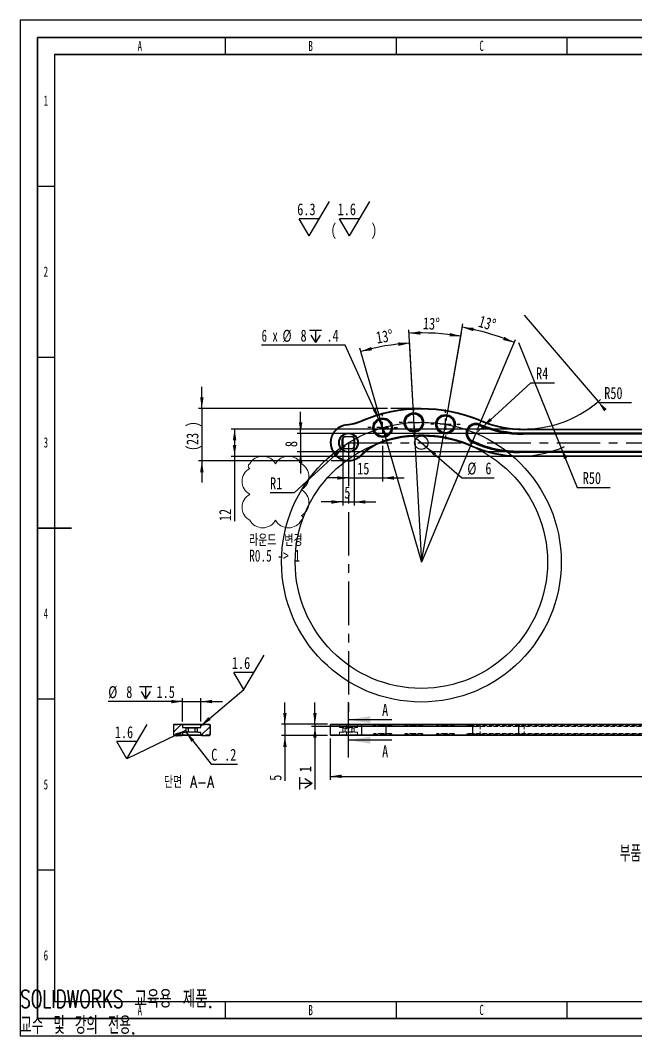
# Model space of a CAD drawing. Header units: millimetres. Extents: x 0 to 420, y 1 to 298.
# Drawn here: x 0 to 180.1, y 1 to 298 of the extents above; entities that cross this region are included whole.
import ezdxf

# ---------------------------------------------------------------- set-up
doc = ezdxf.new("R2010")
doc.units = ezdxf.units.MM
doc.linetypes.add('CENTERX2', pattern=[20.32, 12.7, -2.54, 2.54, -2.54])
doc.linetypes.add('HIDDEN', pattern=[1.905, 1.27, -0.635])
for name, color, linetype in [('SLD-0', 179, 'Continuous'), ('가는실선', 7, 'Continuous'), ('레이어10', 30, 'Continuous'), ('절단면', 230, 'Continuous'), ('중심선', 1, 'CENTERX2'), ('치수선', 104, 'Continuous')]:
    doc.layers.add(name, color=color, linetype=linetype)
doc.layers.add('도면층1', color=4, linetype='Continuous', lineweight=35)
doc.layers.add('도면층2', color=3, linetype='Continuous', lineweight=25)
doc.styles.add('SLDTEXTSTYLE0', font='TXT', dxfattribs={"width": 0.75})
doc.styles.add('SLDTEXTSTYLE1', font='TXT', dxfattribs={"width": 0.654762, "bigfont": 'bigfont'})
doc.styles.add('SLDTEXTSTYLE10', font='TXT', dxfattribs={"width": 0.694444})
doc.styles.add('SLDTEXTSTYLE11', font='TXT', dxfattribs={"width": 0.7, "bigfont": 'bigfont'})
doc.styles.add('SLDTEXTSTYLE12', font='TXT', dxfattribs={"width": 0.645455, "bigfont": 'bigfont'})
doc.styles.add('SLDTEXTSTYLE4', font='TXT', dxfattribs={"width": 0.75, "bigfont": 'bigfont'})
doc.styles.add('SLDTEXTSTYLE6', font='TXT', dxfattribs={"width": 0.638186})
doc.styles.add('SLDTEXTSTYLE9', font='TXT', dxfattribs={"width": 0.666667})
doc.dimstyles.new('SLDDIMSTYLE0', dxfattribs={"dimtxt": 3.5, "dimasz": 3.302, "dimexe": 0, "dimexo": 0.0625, "dimgap": 0.875, "dimtad": 1, "dimdec": 3, "dimlfac": 1.5, "dimrnd": 1e-09, "dimzin": 12, "dimdsep": 46, "dimtxsty": 'SLDTEXTSTYLE0', "dimsah": 1, "dimcen": 0.09, "dimadec": 0, "dimazin": 3, "dimtfac": 1, "dimtdec": 3, "dimtmove": 0, "dimatfit": 0, "dimfxl": 1, "dimfrac": 2, "dimtolj": 1, "dimtzin": 12, "dimarcsym": 0})
doc.dimstyles.new('SLDDIMSTYLE1', dxfattribs={"dimtxt": 3.5, "dimasz": 3.302, "dimexe": 0, "dimexo": 0.0625, "dimgap": 0.875, "dimtad": 1, "dimdec": 3, "dimlfac": 1.5, "dimrnd": 1e-09, "dimzin": 12, "dimdsep": 46, "dimtxsty": 'SLDTEXTSTYLE0', "dimsah": 1, "dimcen": 0.09, "dimadec": 0, "dimazin": 3, "dimtfac": 1, "dimtdec": 3, "dimtofl": 0, "dimtmove": 0, "dimatfit": 3, "dimfxl": 1, "dimfrac": 2, "dimtolj": 1, "dimtzin": 12, "dimarcsym": 0})
doc.dimstyles.new('SLDDIMSTYLE2', dxfattribs={"dimtxt": 3.5, "dimasz": 3.302, "dimexe": 0, "dimexo": 0.0625, "dimgap": 0.875, "dimtad": 0, "dimtih": 1, "dimtoh": 1, "dimdec": 3, "dimlfac": 1.5, "dimrnd": 1e-09, "dimzin": 12, "dimdsep": 46, "dimtxsty": 'SLDTEXTSTYLE0', "dimblk1": 'NONE', "dimsah": 1, "dimcen": 0, "dimadec": 0, "dimazin": 3, "dimtfac": 1, "dimtdec": 3, "dimtmove": 0, "dimatfit": 3, "dimldrblk": 'NONE', "dimfxl": 1, "dimfrac": 2, "dimtolj": 1, "dimtzin": 12, "dimarcsym": 0})
doc.dimstyles.new('SLDDIMSTYLE3', dxfattribs={"dimtxt": 3.5, "dimasz": 3.302, "dimexe": 0, "dimexo": 0.0625, "dimgap": 0.875, "dimtad": 1, "dimdec": 4, "dimlfac": 1.5, "dimzin": 12, "dimdsep": 46, "dimtxsty": 'SLDTEXTSTYLE0', "dimsah": 1, "dimcen": 0.09, "dimazin": 3, "dimtfac": 1, "dimtofl": 0, "dimtmove": 0, "dimatfit": 3, "dimfxl": 1, "dimfrac": 2, "dimtolj": 1, "dimtzin": 12, "dimarcsym": 0})
doc.dimstyles.new('SLDDIMSTYLE4', dxfattribs={"dimtxt": 3.5, "dimasz": 3.302, "dimexe": 0, "dimexo": 0.0625, "dimgap": 0.875, "dimtad": 1, "dimdec": 4, "dimlfac": 1.5, "dimzin": 12, "dimdsep": 46, "dimtxsty": 'SLDTEXTSTYLE0', "dimsah": 1, "dimcen": 0.09, "dimazin": 3, "dimtfac": 1, "dimtofl": 0, "dimtmove": 0, "dimatfit": 3, "dimfxl": 1, "dimfrac": 2, "dimtolj": 1, "dimtzin": 12, "dimarcsym": 0})
doc.dimstyles.new('SLDDIMSTYLE5', dxfattribs={"dimtxt": 3.5, "dimasz": 3.302, "dimexe": 0, "dimexo": 0.0625, "dimgap": 0.875, "dimtad": 0, "dimtih": 1, "dimtoh": 1, "dimdec": 3, "dimlfac": 1.5, "dimrnd": 1e-09, "dimzin": 12, "dimdsep": 46, "dimtxsty": 'SLDTEXTSTYLE0', "dimblk1": 'NONE', "dimsah": 1, "dimcen": 0, "dimadec": 0, "dimazin": 3, "dimtfac": 1, "dimtdec": 3, "dimtmove": 0, "dimatfit": 3, "dimldrblk": 'NONE', "dimfxl": 1, "dimfrac": 2, "dimtolj": 1, "dimtzin": 12, "dimarcsym": 0})
doc.dimstyles.new('SLDDIMSTYLE6', dxfattribs={"dimtxt": 3.5, "dimasz": 3.302, "dimexe": 0, "dimexo": 0.0625, "dimgap": 0.875, "dimtad": 0, "dimtih": 1, "dimtoh": 1, "dimdec": 3, "dimlfac": 1.5, "dimrnd": 1e-09, "dimzin": 12, "dimdsep": 46, "dimtxsty": 'SLDTEXTSTYLE0', "dimsah": 1, "dimcen": 0, "dimadec": 0, "dimazin": 3, "dimtfac": 1, "dimtdec": 3, "dimtofl": 0, "dimtmove": 0, "dimatfit": 3, "dimfxl": 1, "dimfrac": 2, "dimtolj": 1, "dimtzin": 12, "dimarcsym": 0})
doc.dimstyles.new('SLDDIMSTYLE8', dxfattribs={"dimtxt": 0.18, "dimasz": 3.302, "dimexe": 0, "dimexo": 0.0625, "dimgap": 0, "dimtad": 0, "dimtih": 1, "dimtoh": 1, "dimdec": 0, "dimrnd": 1e-09, "dimzin": 0, "dimdsep": 46, "dimtxsty": 'Standard', "dimsah": 1, "dimcen": 0.09, "dimadec": 0, "dimazin": 0, "dimtfac": 3.302, "dimtdec": 0, "dimtofl": 0, "dimtmove": 0, "dimatfit": 3, "dimfxl": 1, "dimfrac": 2, "dimtolj": 1, "dimtzin": 0, "dimarcsym": 0})

# ---------------------------------------------------------------- blocks, each defined once
blk = doc.blocks.new('SW_NOTE_0')
at = {"layer": '가는실선', "color": 0}
for p, q in [((3.51, -5), (9.41, 5)), ((15.34, -5), (21.24, 5)), ((3.51, -5), (0.56, 0)), ((6.46, 0), (0.56, 0)), ((15.34, -5), (12.39, 0)), ((18.29, 0), (12.39, 0))]:
    blk.add_line(p, q, dxfattribs=at)
at = {"layer": '가는실선', "color": 0, "char_height": 3.5, "attachment_point": 1, "style": 'SLDTEXTSTYLE0'}
for s, insert in [('6.3', (0, 4.51)), ('1.6', (11.83, 4.51)), ('(', (9.76, -1.51)), (')', (21.59, -1.51))]:
    blk.add_mtext(s, dxfattribs=dict(at, insert=insert))
blk = doc.blocks.new('_D')
at = {"layer": '레이어10', "transparency": 16777216}
for p, q in [((77.45, 92.1), (77.45, 98.45)), ((89.92, 92.1), (76.45, 92.1)), ((77.45, 92.1), (77.45, 88.77)), ((89.92, 88.77), (76.45, 88.77)), ((77.45, 88.77), (77.45, 75.56))]:
    blk.add_line(p, q, dxfattribs=at)
for points in [[(77.45, 92.1), (77.96, 95.4), (76.95, 95.4)], [(77.45, 88.77), (76.95, 85.47), (77.96, 85.47)]]:
    blk.add_solid(points, dxfattribs=at)
at = {"layer": '레이어10', "transparency": 16777216, "insert": (72.94, 75.56), "char_height": 3.5, "attachment_point": 1, "rotation": 90, "style": 'SLDTEXTSTYLE0'}
blk.add_mtext('5', dxfattribs=at)
blk = doc.blocks.new('SW_SYMBOL_HOLE_DEPTH')
at = {"layer": '치수선', "color": 0}
for p, q in [((0, 875), (800, 875)), ((400, 875), (400, 75)), ((100, 555), (400, 75)), ((700, 555), (400, 75))]:
    blk.add_line(p, q, dxfattribs=at)
blk = doc.blocks.new('_D_1')
at = {"layer": '치수선', "transparency": 16777216}
for p, q in [((86.24, 92.1), (86.24, 98.45)), ((89.92, 92.1), (85.24, 92.1)), ((86.24, 92.1), (86.24, 91.44)), ((131.37, 91.44), (85.24, 91.44)), ((86.24, 91.44), (86.24, 73.06))]:
    blk.add_line(p, q, dxfattribs=at)
for points in [[(86.24, 92.1), (86.75, 95.4), (85.73, 95.4)], [(86.24, 91.44), (85.73, 88.13), (86.75, 88.13)]]:
    blk.add_solid(points, dxfattribs=at)
at = {"layer": '치수선', "transparency": 16777216, "xscale": 0.004470703125, "yscale": 0.004470703125, "zscale": 0.004470703125, "rotation": 90.0000000000004}
blk.add_blockref('SW_SYMBOL_HOLE_DEPTH', (85.76, 73.06), dxfattribs=at)
at = {"layer": '치수선', "transparency": 16777216, "insert": (81.68, 78.06), "char_height": 3.5, "attachment_point": 1, "rotation": 90, "style": 'SLDTEXTSTYLE0'}
blk.add_mtext('1', dxfattribs=at)
blk = doc.blocks.new('_D_2')
at = {"layer": '레이어10', "transparency": 16777216}
for p, q in [((90.72, 87.97), (90.72, 75.85)), ((336.05, 87.97), (336.05, 75.85)), ((90.72, 76.85), (336.05, 76.85))]:
    blk.add_line(p, q, dxfattribs=at)
for points in [[(90.72, 76.85), (94.02, 76.35), (94.02, 77.36)], [(336.05, 76.85), (332.75, 77.36), (332.75, 76.35)]]:
    blk.add_solid(points, dxfattribs=at)
at = {"layer": '레이어10', "transparency": 16777216, "char_height": 3.5, "attachment_point": 1, "style": 'SLDTEXTSTYLE0'}
for s, insert in [('(', (207.34, 81.37)), ('368', (209.06, 81.37)), (')', (216.82, 81.37))]:
    blk.add_mtext(s, dxfattribs=dict(at, insert=insert))
blk = doc.blocks.new('_D_3')
at = {"layer": '치수선', "transparency": 16777216}
for p, q in [((115.88, 175.76), (118.9, 173.14)), ((118.9, 173.14), (129.26, 164.14)), ((129.26, 164.14), (138.71, 164.14))]:
    blk.add_line(p, q, dxfattribs=at)
blk.add_solid([(118.9, 173.14), (121.06, 170.59), (121.72, 171.36)], dxfattribs=at)
at = {"layer": '치수선', "transparency": 16777216, "char_height": 3.5, "attachment_point": 1, "style": 'SLDTEXTSTYLE0'}
for s, insert in [('%%c', (130.84, 168.65)), ('6', (136.12, 168.7))]:
    blk.add_mtext(s, dxfattribs=dict(at, insert=insert))
blk = doc.blocks.new('_None')
blk = doc.blocks.new('_D_4')
at = {"layer": '치수선', "transparency": 16777216}
for p, q in [((115.14, 181.39), (113.74, 207.46)), ((124.61, 180.83), (129.11, 206.54))]:
    blk.add_line(p, q, dxfattribs=at)
blk.add_arc((117.39, 139.53), 67.04, 80.0766, 93.0766, dxfattribs=at)
for points in [[(113.79, 206.47), (117.1, 206.05), (117.07, 207.07)], [(128.94, 205.56), (125.75, 206.55), (125.6, 205.55)]]:
    blk.add_solid(points, dxfattribs=at)
at = {"layer": '치수선', "transparency": 16777216, "insert": (117.97, 211.16), "char_height": 3.5, "attachment_point": 1, "rotation": 356.7207, "style": 'SLDTEXTSTYLE0'}
blk.add_mtext('13°', dxfattribs=at)
blk = doc.blocks.new('_D_5')
at = {"layer": '치수선', "transparency": 16777216}
for p, q in [((124.61, 180.83), (129.57, 209.19)), ((133.72, 178.14), (144.93, 204.66))]:
    blk.add_line(p, q, dxfattribs=at)
blk.add_arc((117.39, 139.53), 69.72, 67.0766, 80.0766, dxfattribs=at)
for points in [[(129.4, 208.21), (132.54, 207.06), (132.74, 208.06)], [(144.54, 203.74), (141.66, 205.43), (141.29, 204.48)]]:
    blk.add_solid(points, dxfattribs=at)
at = {"layer": '치수선', "transparency": 16777216, "insert": (134.82, 211.77), "char_height": 3.5, "attachment_point": 1, "rotation": 343.7207, "style": 'SLDTEXTSTYLE0'}
blk.add_mtext('13°', dxfattribs=at)
blk = doc.blocks.new('_D_6')
at = {"layer": '치수선', "transparency": 16777216}
for p, q in [((105.78, 179.81), (99.36, 202.09)), ((115.14, 181.39), (113.89, 204.54))]:
    blk.add_line(p, q, dxfattribs=at)
blk.add_arc((117.39, 139.53), 64.11, 93.0766, 106.0766, dxfattribs=at)
for points in [[(99.63, 201.13), (102.96, 201.47), (102.7, 202.45)], [(113.95, 203.54), (110.61, 203.79), (110.69, 202.77)]]:
    blk.add_solid(points, dxfattribs=at)
at = {"layer": '치수선', "transparency": 16777216, "insert": (103.92, 206.9), "char_height": 3.5, "attachment_point": 1, "rotation": 8.3698, "style": 'SLDTEXTSTYLE0'}
blk.add_mtext('13°', dxfattribs=at)
blk = doc.blocks.new('_D_7')
at = {"layer": '치수선', "transparency": 16777216}
for p, q in [((96.05, 173.45), (96.05, 163.14)), ((106.05, 173.52), (106.05, 163.14)), ((96.05, 164.14), (89.7, 164.14)), ((96.05, 164.14), (106.05, 164.14)), ((106.05, 164.14), (112.4, 164.14))]:
    blk.add_line(p, q, dxfattribs=at)
for points in [[(96.05, 164.14), (92.75, 164.65), (92.75, 163.63)], [(106.05, 164.14), (109.36, 163.63), (109.36, 164.65)]]:
    blk.add_solid(points, dxfattribs=at)
at = {"layer": '치수선', "transparency": 16777216, "insert": (98.6, 168.65), "char_height": 3.5, "attachment_point": 1, "style": 'SLDTEXTSTYLE0'}
blk.add_mtext('15', dxfattribs=at)
blk = doc.blocks.new('_D_8')
at = {"layer": '레이어10', "transparency": 16777216}
for p, q in [((53.14, 184.45), (53.14, 190.8)), ((107.44, 184.45), (52.14, 184.45)), ((53.14, 184.45), (53.14, 169.12)), ((89.95, 169.12), (52.14, 169.12)), ((53.14, 169.12), (53.14, 162.77))]:
    blk.add_line(p, q, dxfattribs=at)
for points in [[(53.14, 184.45), (53.65, 187.75), (52.63, 187.75)], [(53.14, 169.12), (52.63, 165.82), (53.65, 165.82)]]:
    blk.add_solid(points, dxfattribs=at)
at = {"layer": '레이어10', "transparency": 16777216, "char_height": 3.5, "attachment_point": 1, "rotation": 90, "style": 'SLDTEXTSTYLE0'}
for s, insert in [(')', (48.63, 178.93)), ('23', (48.63, 173.76)), ('(', (48.63, 172.04))]:
    blk.add_mtext(s, dxfattribs=dict(at, insert=insert))
blk = doc.blocks.new('_D_9')
at = {"layer": '치수선', "transparency": 16777216}
for p, q in [((146.44, 178.45), (61.72, 178.45)), ((62.72, 178.45), (62.72, 170.45)), ((144.8, 170.45), (61.72, 170.45)), ((62.72, 170.45), (62.72, 151.52))]:
    blk.add_line(p, q, dxfattribs=at)
for points in [[(62.72, 178.45), (62.21, 175.15), (63.23, 175.15)], [(62.72, 170.45), (63.23, 173.75), (62.21, 173.75)]]:
    blk.add_solid(points, dxfattribs=at)
at = {"layer": '치수선', "transparency": 16777216, "insert": (58.21, 151.52), "char_height": 3.5, "attachment_point": 1, "rotation": 90, "style": 'SLDTEXTSTYLE0'}
blk.add_mtext('12', dxfattribs=at)
blk = doc.blocks.new('_D_10')
at = {"layer": '치수선', "transparency": 16777216}
for p, q in [((82.05, 177.12), (82.05, 183.47)), ((146.17, 177.12), (81.05, 177.12)), ((82.05, 177.12), (82.05, 171.79)), ((145.08, 171.79), (81.05, 171.79)), ((82.05, 171.79), (82.05, 165.44))]:
    blk.add_line(p, q, dxfattribs=at)
for points in [[(82.05, 177.12), (82.56, 180.42), (81.55, 180.42)], [(82.05, 171.79), (81.55, 168.48), (82.56, 168.48)]]:
    blk.add_solid(points, dxfattribs=at)
at = {"layer": '치수선', "transparency": 16777216, "insert": (77.54, 173.16), "char_height": 3.5, "attachment_point": 1, "rotation": 90, "style": 'SLDTEXTSTYLE0'}
blk.add_mtext('8', dxfattribs=at)
blk = doc.blocks.new('_D_11')
at = {"layer": '치수선', "transparency": 16777216}
for p, q in [((95.07, 202.95), (70.62, 202.95)), ((104.95, 181.28), (95.07, 202.95)), ((107.16, 176.43), (104.95, 181.28))]:
    blk.add_line(p, q, dxfattribs=at)
blk.add_solid([(104.95, 181.28), (104.04, 184.49), (103.12, 184.07)], dxfattribs=at)
at = {"layer": '치수선', "transparency": 16777216, "xscale": 0.004470703125, "yscale": 0.004470703125, "zscale": 0.004470703125}
blk.add_blockref('SW_SYMBOL_HOLE_DEPTH', (84.61, 203.44), dxfattribs=at)
at = {"layer": '치수선', "transparency": 16777216, "char_height": 3.5, "attachment_point": 1}
for s, insert, style in [('6 x', (70.62, 207.52), 'SLDTEXTSTYLE9'), ('%%c', (76.74, 207.46), 'SLDTEXTSTYLE0'), ('8', (82.02, 207.52), 'SLDTEXTSTYLE0'), ('.4', (89.61, 207.52), 'SLDTEXTSTYLE0')]:
    blk.add_mtext(s, dxfattribs=dict(at, insert=insert, style=style))
blk = doc.blocks.new('_D_12')
at = {"layer": '치수선', "transparency": 16777216}
for p, q in [((135.29, 179.03), (149.38, 191.98)), ((149.38, 191.98), (156.38, 191.98)), ((133.33, 177.22), (135.29, 179.03))]:
    blk.add_line(p, q, dxfattribs=at)
blk.add_arc((133.33, 177.22), 2.67, 22.0411, 46.8293, dxfattribs=at)
blk.add_solid([(135.29, 179.03), (138.07, 180.89), (137.38, 181.63)], dxfattribs=at)
at = {"layer": '치수선', "transparency": 16777216, "insert": (150.96, 196.49), "char_height": 3.5, "attachment_point": 1, "style": 'SLDTEXTSTYLE0'}
blk.add_mtext('R4', dxfattribs=at)
blk = doc.blocks.new('_D_15')
at = {"layer": '치수선', "transparency": 16777216}
for p, q in [((147.44, 211.79), (169.11, 186.46)), ((169.11, 186.46), (169.32, 186.21)), ((169.32, 186.21), (178.91, 186.21))]:
    blk.add_line(p, q, dxfattribs=at)
blk.add_arc((147.44, 211.79), 33.33, 271.7184, 312.2708, dxfattribs=at)
blk.add_solid([(169.11, 186.46), (170.87, 183.62), (171.64, 184.28)], dxfattribs=at)
at = {"layer": '치수선', "transparency": 16777216, "insert": (170.91, 190.72), "char_height": 3.5, "attachment_point": 1, "style": 'SLDTEXTSTYLE0'}
blk.add_mtext('R50', dxfattribs=at)
blk = doc.blocks.new('_D_16')
at = {"layer": '치수선', "transparency": 16777216}
for p, q in [((145.8, 203.79), (158.34, 172.9)), ((158.34, 172.9), (163.03, 161.36)), ((163.03, 161.36), (172.63, 161.36))]:
    blk.add_line(p, q, dxfattribs=at)
blk.add_arc((145.8, 203.79), 33.33, 271.7184, 293.8289, dxfattribs=at)
blk.add_solid([(158.34, 172.9), (159.12, 169.65), (160.06, 170.04)], dxfattribs=at)
at = {"layer": '치수선', "transparency": 16777216, "insert": (164.62, 165.87), "char_height": 3.5, "attachment_point": 1, "style": 'SLDTEXTSTYLE0'}
blk.add_mtext('R50', dxfattribs=at)
blk = doc.blocks.new('_D_20')
at = {"layer": '치수선', "transparency": 16777216}
for p, q in [((94.39, 172.45), (94.39, 156.12)), ((97.72, 172.45), (97.72, 156.12)), ((94.39, 157.12), (88.04, 157.12)), ((94.39, 157.12), (97.72, 157.12)), ((97.72, 157.12), (104.07, 157.12))]:
    blk.add_line(p, q, dxfattribs=at)
for points in [[(94.39, 157.12), (91.08, 157.63), (91.08, 156.62)], [(97.72, 157.12), (101.02, 156.62), (101.02, 157.63)]]:
    blk.add_solid(points, dxfattribs=at)
at = {"layer": '치수선', "transparency": 16777216, "insert": (94.84, 161.64), "char_height": 3.5, "attachment_point": 1, "style": 'SLDTEXTSTYLE0'}
blk.add_mtext('5', dxfattribs=at)
blk = doc.blocks.new('_D_21')
at = {"layer": '치수선', "transparency": 16777216}
for p, q in [((94.56, 173), (80.12, 159.81)), ((95.05, 173.45), (94.56, 173)), ((80.12, 159.81), (73.11, 159.81))]:
    blk.add_line(p, q, dxfattribs=at)
blk.add_solid([(94.56, 173), (91.78, 171.15), (92.47, 170.4)], dxfattribs=at)
at = {"layer": '치수선', "transparency": 16777216, "insert": (73.11, 164.32), "char_height": 3.5, "attachment_point": 1, "style": 'SLDTEXTSTYLE0'}
blk.add_mtext('R1', dxfattribs=at)
blk = doc.blocks.new('SW_CENTERMARKSYMBOL_4')
at = {"layer": '중심선', "color": 0}
for p, q in [((0, 3.33), (0, 4.33)), ((-3.33, 0), (-4.33, 0)), ((0, 0), (-1.67, 0)), ((0, 0), (0, 1.67)), ((0, 0), (0, -1.67)), ((0, 0), (1.67, 0)), ((3.33, 0), (4.33, 0)), ((0, -3.33), (0, -4.33))]:
    blk.add_line(p, q, dxfattribs=at)
blk = doc.blocks.new('SW_CENTERMARKSYMBOL_5')
at = {"layer": '중심선', "color": 0}
for p, q in [((0, 3.33), (0, 4.33)), ((-3.33, 0), (-4.33, 0)), ((0, 0), (-1.67, 0)), ((0, 0), (0, 1.67)), ((0, 0), (0, -1.67)), ((0, 0), (1.67, 0)), ((3.33, 0), (4.33, 0)), ((0, -3.33), (0, -4.33))]:
    blk.add_line(p, q, dxfattribs=at)
blk = doc.blocks.new('SW_CENTERMARKSYMBOL_6')
at = {"layer": '중심선', "color": 0}
for p, q in [((0, 3.33), (0, 4.33)), ((-3.33, 0), (-4.33, 0)), ((0, 0), (-1.67, 0)), ((0, 0), (0, 1.67)), ((0, 0), (0, -1.67)), ((0, 0), (1.67, 0)), ((3.33, 0), (4.33, 0)), ((0, -3.33), (0, -4.33))]:
    blk.add_line(p, q, dxfattribs=at)
blk = doc.blocks.new('SW_REVISION_CLOUD_0')
at = {"layer": '레이어10', "color": 0, "linetype": 'Continuous', "lineweight": 18}
for centre, radius, start, end in [((-3.78, 6.16), 4.32, 28.955, 151.045), ((3.78, 6.16), 4.32, 28.955, 151.045), ((-5.47, 3.1), 4.32, 118.955, 241.045), ((-7.19, 7.57), 0.785, 118.955, 241.045), ((5.47, 4.47), 4.32, 298.955, 61.045), ((5.47, -3.1), 4.32, 298.955, 61.045), ((-5.47, -4.47), 4.32, 118.955, 241.045), ((-3.78, -6.16), 4.32, 208.955, 331.045), ((3.78, -6.16), 4.32, 208.955, 331.045), ((7.19, -7.57), 0.785, 298.955, 61.045)]:
    blk.add_arc(centre, radius, start, end, dxfattribs=at)
blk = doc.blocks.new('_D_22')
at = {"layer": '치수선', "transparency": 16777216}
for p, q in [((47.51, 98.73), (25.74, 98.73)), ((47.51, 92.9), (47.51, 99.73)), ((47.51, 98.73), (52.84, 98.73)), ((52.84, 92.9), (52.84, 99.73)), ((52.84, 98.73), (59.19, 98.73))]:
    blk.add_line(p, q, dxfattribs=at)
for points in [[(47.51, 98.73), (44.21, 99.23), (44.21, 98.22)], [(52.84, 98.73), (56.15, 98.22), (56.15, 99.23)]]:
    blk.add_solid(points, dxfattribs=at)
at = {"layer": '치수선', "transparency": 16777216, "xscale": 0.004470703125, "yscale": 0.004470703125, "zscale": 0.004470703125}
blk.add_blockref('SW_SYMBOL_HOLE_DEPTH', (34.89, 99.21), dxfattribs=at)
at = {"layer": '치수선', "transparency": 16777216, "char_height": 3.5, "attachment_point": 1, "style": 'SLDTEXTSTYLE0'}
for s, insert in [('%%c', (25.74, 103.24)), ('8', (31.01, 103.29)), ('1.5', (39.89, 103.29))]:
    blk.add_mtext(s, dxfattribs=dict(at, insert=insert))
blk = doc.blocks.new('SW_CHAMFER_DIMENSION_0')
at = {"layer": '치수선', "color": 0}
for p, q in [((-7.43, 9.41), (0, 0)), ((0, 0), (7.67, 0))]:
    blk.add_line(p, q, dxfattribs=at)
blk.add_solid([(-7.43, 9.41), (-5.78, 6.51), (-4.99, 7.14)], dxfattribs=at)
at = {"layer": '치수선', "color": 0, "char_height": 3.5, "attachment_point": 1, "style": 'SLDTEXTSTYLE0'}
for s, insert in [('C', (0, 4.51)), ('.2', (3.79, 4.51))]:
    blk.add_mtext(s, dxfattribs=dict(at, insert=insert))
blk = doc.blocks.new('SW_SFSYMBOL_0')
at = {"layer": '가는실선', "color": 0}
for p, q in [((0, 0), (5.9, 10)), ((0, 0), (-2.95, 5)), ((2.95, 5), (-2.95, 5))]:
    blk.add_line(p, q, dxfattribs=at)
at = {"layer": '가는실선', "color": 0, "insert": (-3.52, 9.51), "char_height": 3.5, "attachment_point": 1, "style": 'SLDTEXTSTYLE0'}
blk.add_mtext('1.6', dxfattribs=at)
blk = doc.blocks.new('SW_SFSYMBOL_1')
at = {"layer": '가는실선', "color": 0}
for p, q in [((0, 0), (5.9, 10)), ((0, 0), (-2.95, 5)), ((2.95, 5), (-2.95, 5))]:
    blk.add_line(p, q, dxfattribs=at)
at = {"layer": '가는실선', "color": 0, "insert": (-3.52, 9.51), "char_height": 3.5, "attachment_point": 1, "style": 'SLDTEXTSTYLE0'}
blk.add_mtext('1.6', dxfattribs=at)

msp = doc.modelspace()

# ---------------------------------------------------------------- hatches: boundary and pattern name
at = {"layer": '절단면', "linetype": 'Continuous', "lineweight": 18}
h = msp.add_hatch(dxfattribs=at)
h.set_pattern_fill('ANSI31', color=256, style=0)
h.paths.add_polyline_path([(44.843979, 88.969294), (45.043979, 88.769294), (47.310645, 88.769294), (47.510645, 88.969294), (47.510645, 89.769294), (48.377312, 89.769294), (48.510645, 89.902627), (48.510645, 90.969294), (48.377312, 91.102627), (47.510645, 91.102627), (47.510645, 91.902627), (47.310645, 92.102627), (45.043979, 92.102627), (44.843979, 91.902627)], flags=0)
h = msp.add_hatch(dxfattribs=at)
h.set_pattern_fill('ANSI31', color=256, style=0)
edge = h.paths.add_edge_path(flags=0)
edge.add_spline(control_points=[(55.355749, 88.769294), (55.423187, 88.835965), (55.49063, 88.902632), (55.558078, 88.969294)], knot_values=[0.0029951216, 0.0029951216, 0.0029951216, 0.0029951216, 0.0034218628, 0.0034218628, 0.0034218628, 0.0034218628], weights=[1, 1, 1, 1], degree=3, periodic=0)
edge.add_line((55.558078, 88.969294), (55.558078, 91.902627))
edge.add_spline(control_points=[(55.558078, 91.902627), (55.49063, 91.969289), (55.423187, 92.035956), (55.355749, 92.102627)], knot_values=[0.0029985481, 0.0029985481, 0.0029985481, 0.0029985481, 0.0034252893, 0.0034252893, 0.0034252893, 0.0034252893], weights=[1, 1, 1, 1], degree=3, periodic=0)
edge.add_line((55.355749, 92.102627), (53.043979, 92.102627))
edge.add_line((53.043979, 92.102627), (52.843979, 91.902627))
edge.add_line((52.843979, 91.902627), (52.843979, 91.102627))
edge.add_line((52.843979, 91.102627), (51.977312, 91.102627))
edge.add_line((51.977312, 91.102627), (51.843979, 90.969294))
edge.add_line((51.843979, 90.969294), (51.843979, 89.902627))
edge.add_line((51.843979, 89.902627), (51.977312, 89.769294))
edge.add_line((51.977312, 89.769294), (52.843979, 89.769294))
edge.add_line((52.843979, 89.769294), (52.843979, 88.969294))
edge.add_line((52.843979, 88.969294), (53.043979, 88.769294))
edge.add_line((53.043979, 88.769294), (55.355749, 88.769294))

# ---------------------------------------------------------------- linework, layer by layer
at = {"color": 7, "linetype": 'Continuous', "lineweight": 25}
for p, q in [((95.461816, 179.551863), (95.438757, 179.750529)), ((100.053747, 180.757491), (99.976238, 180.941862)), ((134.353181, 179.682578), (134.276272, 179.497957)), ((134.353181, 179.682578), (134.430091, 179.867199)), ((134.561895, 180.823704), (134.638695, 181.00837)), ((147.438803, 178.252762), (147.438803, 178.452762)), ((147.438803, 178.452762), (278.001855, 178.452762)), ((278.001855, 178.252762), (147.438803, 178.252762)), ((94.253662, 173.452762), (94.253662, 175.452762)), ((94.386995, 175.452762), (94.253662, 175.452762)), ((94.386995, 175.452762), (94.386995, 173.452762)), ((95.053662, 176.252762), (97.053662, 176.252762)), ((95.053662, 176.119428), (95.053662, 176.252762)), ((97.053662, 176.119428), (95.053662, 176.119428)), ((97.053662, 176.252762), (97.053662, 176.119428)), ((97.853662, 175.452762), (97.720329, 175.452762)), ((97.720329, 173.452762), (97.720329, 175.452762)), ((97.853662, 175.452762), (97.853662, 173.452762)), ((147.171406, 177.319428), (278.269252, 177.319428)), ((147.171406, 177.319428), (147.171406, 177.119428)), ((278.269252, 177.119428), (147.171406, 177.119428)), ((147.171406, 177.119428), (147.171406, 176.919428)), ((278.269252, 176.919428), (147.171406, 176.919428)), ((94.386995, 173.452762), (94.253662, 173.452762)), ((95.053662, 172.786095), (95.053662, 172.652762)), ((95.053662, 172.786095), (97.053662, 172.786095)), ((97.053662, 172.652762), (95.053662, 172.652762)), ((97.053662, 172.652762), (97.053662, 172.786095)), ((97.853662, 173.452762), (97.720329, 173.452762)), ((106.925976, 175.148479), (106.98233, 174.956583)), ((132.288951, 174.764637), (132.211052, 174.580432)), ((132.366851, 174.948842), (132.288951, 174.764637)), ((132.318188, 173.299362), (132.399059, 173.482282)), ((132.718956, 174.57968), (132.638809, 174.396442)), ((132.799104, 174.762919), (132.718956, 174.57968)), ((99.699462, 170.839003), (99.841506, 170.698207)), ((145.796696, 170.652762), (279.643961, 170.652762)), ((145.796696, 170.452762), (145.796696, 170.652762)), ((279.643961, 170.452762), (145.796696, 170.452762)), ((146.076908, 171.986095), (146.076908, 171.786095)), ((146.076908, 171.986095), (279.363749, 171.986095)), ((146.076908, 171.786095), (146.076908, 171.586095)), ((146.076908, 171.786095), (279.363749, 171.786095)), ((279.363749, 171.586095), (146.076908, 171.586095)), ((44.843979, 91.902627), (45.043979, 92.102627)), ((45.043979, 92.102627), (47.310645, 92.102627)), ((47.310645, 92.102627), (47.510645, 91.902627)), ((47.310645, 92.102627), (53.043979, 92.102627)), ((52.843979, 91.902627), (53.043979, 92.102627)), ((53.043979, 92.102627), (55.355749, 92.102627)), ((55.355749, 92.102627), (55.558078, 91.902627)), ((90.920329, 92.102627), (90.720329, 91.902627)), ((90.920329, 92.102627), (99.699462, 92.102627)), ((99.699462, 92.102627), (99.841506, 91.902627)), ((99.699462, 92.102627), (106.925976, 92.102627)), ((106.925976, 92.102627), (106.98233, 91.902627)), ((106.925976, 92.102627), (132.399059, 92.102627)), ((132.318188, 91.902627), (132.399059, 92.102627)), ((132.399059, 92.102627), (145.796696, 92.102627)), ((145.796696, 91.902627), (145.796696, 92.102627)), ((145.796696, 92.102627), (279.643961, 92.102627)), ((44.843979, 91.902627), (44.843979, 88.969294)), ((52.843979, 91.902627), (47.510645, 91.902627)), ((47.510645, 91.902627), (47.510645, 91.102627)), ((47.510645, 91.102627), (48.377312, 91.102627)), ((47.510645, 89.769294), (47.510645, 88.969294)), ((47.510645, 89.769294), (48.377312, 89.769294)), ((48.377312, 91.102627), (48.510645, 90.969294)), ((48.377312, 91.102627), (49.177312, 91.102627)), ((48.510645, 89.902627), (48.377312, 89.769294)), ((49.177312, 89.769294), (48.377312, 89.769294)), ((48.510645, 89.902627), (48.510645, 90.969294)), ((49.177312, 90.969294), (48.510645, 90.969294)), ((48.510645, 89.902627), (49.177312, 89.902627)), ((49.177312, 90.969294), (49.177312, 91.102627)), ((49.177312, 91.102627), (51.177312, 91.102627)), ((49.177312, 90.969294), (49.177312, 89.902627)), ((51.177312, 90.969294), (49.177312, 90.969294)), ((49.177312, 89.769294), (49.177312, 89.902627)), ((49.177312, 89.902627), (51.177312, 89.902627)), ((51.177312, 89.769294), (49.177312, 89.769294)), ((51.177312, 90.969294), (51.177312, 91.102627)), ((51.177312, 91.102627), (51.977312, 91.102627)), ((51.843979, 90.969294), (51.177312, 90.969294)), ((51.177312, 89.902627), (51.177312, 90.969294)), ((51.177312, 89.769294), (51.177312, 89.902627)), ((51.177312, 89.902627), (51.843979, 89.902627)), ((51.977312, 89.769294), (51.177312, 89.769294)), ((51.843979, 90.969294), (51.977312, 91.102627)), ((51.843979, 89.902627), (51.843979, 90.969294)), ((51.977312, 89.769294), (51.843979, 89.902627)), ((51.977312, 91.102627), (52.843979, 91.102627)), ((51.977312, 89.769294), (52.843979, 89.769294)), ((52.843979, 91.102627), (52.843979, 91.902627)), ((52.843979, 88.969294), (52.843979, 89.769294)), ((55.558078, 91.902627), (55.558078, 88.969294)), ((90.720329, 91.902627), (90.720329, 88.969294)), ((99.841506, 91.902627), (90.720329, 91.902627)), ((99.841506, 91.902627), (99.841506, 88.969294)), ((106.98233, 91.902627), (99.841506, 91.902627)), ((106.98233, 91.902627), (106.98233, 88.969294)), ((132.318188, 91.902627), (106.98233, 91.902627)), ((145.796696, 91.902627), (132.318188, 91.902627)), ((132.318188, 91.902627), (132.318188, 88.969294)), ((145.796696, 91.902627), (145.796696, 88.969294)), ((279.643961, 91.902627), (145.796696, 91.902627)), ((45.043979, 88.769294), (44.843979, 88.969294)), ((45.043979, 88.769294), (47.310645, 88.769294)), ((47.510645, 88.969294), (47.310645, 88.769294)), ((53.043979, 88.769294), (47.310645, 88.769294)), ((47.510645, 88.969294), (52.843979, 88.969294)), ((53.043979, 88.769294), (52.843979, 88.969294)), ((53.043979, 88.769294), (55.355749, 88.769294)), ((55.558078, 88.969294), (55.355749, 88.769294)), ((90.720329, 88.969294), (90.920329, 88.769294)), ((90.720329, 88.969294), (99.841506, 88.969294)), ((99.699462, 88.769294), (90.920329, 88.769294)), ((99.699462, 88.769294), (99.841506, 88.969294)), ((106.925976, 88.769294), (99.699462, 88.769294)), ((99.841506, 88.969294), (106.98233, 88.969294)), ((106.925976, 88.769294), (106.98233, 88.969294)), ((132.399059, 88.769294), (106.925976, 88.769294)), ((106.98233, 88.969294), (132.318188, 88.969294)), ((132.399059, 88.769294), (132.318188, 88.969294)), ((132.318188, 88.969294), (145.796696, 88.969294)), ((145.796696, 88.769294), (132.399059, 88.769294)), ((145.796696, 88.769294), (145.796696, 88.969294)), ((145.796696, 88.969294), (279.643961, 88.969294)), ((279.643961, 88.769294), (145.796696, 88.769294))]:
    msp.add_line(p, q, dxfattribs=at)
at = {"color": 7, "linetype": 'HIDDEN', "lineweight": 18}
for p, q in [((95.438757, 179.750529), (95.461816, 179.551863)), ((99.976238, 180.941862), (100.053747, 180.757491)), ((134.353181, 179.682578), (134.276272, 179.497957)), ((134.430091, 179.867199), (134.353181, 179.682578)), ((134.638695, 181.00837), (134.561895, 180.823704)), ((147.438803, 178.452762), (147.438803, 178.252762)), ((94.253662, 175.452762), (94.386995, 175.452762)), ((95.053662, 176.252762), (95.053662, 176.119428)), ((97.053662, 176.119428), (97.053662, 176.252762)), ((97.720329, 175.452762), (97.853662, 175.452762)), ((147.171406, 177.119428), (147.171406, 177.319428)), ((147.171406, 177.119428), (147.171406, 176.919428)), ((94.253662, 173.452762), (94.386995, 173.452762)), ((95.053662, 172.652762), (95.053662, 172.786095)), ((97.053662, 172.786095), (97.053662, 172.652762)), ((97.720329, 173.452762), (97.853662, 173.452762)), ((106.925976, 175.148479), (106.98233, 174.956583)), ((132.211052, 174.580432), (132.288951, 174.764637)), ((132.366851, 174.948842), (132.288951, 174.764637)), ((132.399059, 173.482282), (132.318188, 173.299362)), ((132.638809, 174.396442), (132.718956, 174.57968)), ((132.799104, 174.762919), (132.718956, 174.57968)), ((99.699462, 170.839003), (99.841506, 170.698207)), ((145.796696, 170.652762), (145.796696, 170.452762)), ((146.076908, 171.986095), (146.076908, 171.786095)), ((146.076908, 171.586095), (146.076908, 171.786095)), ((55.276413, 92.102627), (55.475079, 91.902627)), ((93.186995, 92.102627), (93.386995, 91.902627)), ((95.461816, 92.102627), (95.438757, 91.902627)), ((98.720329, 91.902627), (98.920329, 92.102627)), ((100.053747, 92.102627), (99.976238, 91.902627)), ((103.186995, 92.102627), (103.386995, 91.902627)), ((108.720329, 91.902627), (108.920329, 92.102627)), ((112.323758, 92.102627), (112.523758, 91.902627)), ((117.857091, 91.902627), (118.057091, 92.102627)), ((121.573116, 92.102627), (121.773116, 91.902627)), ((127.10645, 91.902627), (127.30645, 92.102627)), ((130.460865, 92.102627), (130.660865, 91.902627)), ((132.288951, 91.902627), (132.211052, 92.102627)), ((132.718956, 91.902627), (132.638809, 92.102627)), ((134.353181, 91.902627), (134.430091, 92.102627)), ((134.561895, 92.102627), (134.638695, 91.902627)), ((146.076908, 91.902627), (146.076908, 92.102627)), ((147.171406, 92.102627), (147.171406, 91.902627)), ((147.438803, 92.102627), (147.438803, 91.902627)), ((44.843979, 91.902627), (47.510645, 91.902627)), ((52.843979, 91.902627), (55.475079, 91.902627)), ((55.475079, 91.902627), (55.558078, 91.902627)), ((55.475079, 91.902627), (55.475079, 88.969294)), ((93.386995, 91.902627), (93.386995, 91.102627)), ((93.386995, 91.102627), (96.053662, 91.102627)), ((93.386995, 89.769294), (96.053662, 89.769294)), ((93.386995, 89.769294), (93.386995, 88.969294)), ((94.386995, 90.969294), (94.253662, 91.102627)), ((94.253662, 89.769294), (94.386995, 89.902627)), ((94.386995, 90.969294), (95.053662, 90.969294)), ((94.386995, 90.969294), (94.386995, 89.902627)), ((95.053662, 89.902627), (94.386995, 89.902627)), ((95.053662, 90.969294), (95.053662, 91.102627)), ((95.053662, 89.902627), (95.053662, 90.969294)), ((95.053662, 90.969294), (97.053662, 90.969294)), ((95.053662, 89.769294), (95.053662, 89.902627)), ((97.053662, 89.902627), (95.053662, 89.902627)), ((95.438757, 91.902627), (95.438757, 88.969294)), ((96.053662, 91.102627), (98.720329, 91.102627)), ((96.053662, 89.769294), (98.720329, 89.769294)), ((97.053662, 91.102627), (97.053662, 90.969294)), ((97.053662, 90.969294), (97.720329, 90.969294)), ((97.053662, 90.969294), (97.053662, 89.902627)), ((97.720329, 89.902627), (97.053662, 89.902627)), ((97.053662, 89.902627), (97.053662, 89.769294)), ((97.853662, 91.102627), (97.720329, 90.969294)), ((97.720329, 89.902627), (97.720329, 90.969294)), ((97.720329, 89.902627), (97.853662, 89.769294)), ((98.720329, 91.102627), (98.720329, 91.902627)), ((98.720329, 88.969294), (98.720329, 89.769294)), ((99.976238, 91.902627), (99.976238, 88.969294)), ((103.386995, 91.902627), (103.386995, 91.635961)), ((106.053662, 91.635961), (103.386995, 91.635961)), ((103.386995, 91.635961), (103.586995, 91.435961)), ((103.586995, 89.435961), (103.386995, 89.235961)), ((103.386995, 89.235961), (106.053662, 89.235961)), ((103.386995, 89.235961), (103.386995, 88.969294)), ((103.586995, 91.435961), (106.053662, 91.435961)), ((106.053662, 89.435961), (103.586995, 89.435961)), ((108.720329, 91.635961), (106.053662, 91.635961)), ((106.053662, 91.435961), (108.520329, 91.435961)), ((108.520329, 89.435961), (106.053662, 89.435961)), ((106.053662, 89.235961), (108.720329, 89.235961)), ((108.520329, 91.435961), (108.720329, 91.635961)), ((108.720329, 89.235961), (108.520329, 89.435961)), ((108.720329, 91.635961), (108.720329, 91.902627)), ((108.720329, 88.969294), (108.720329, 89.235961)), ((112.523758, 91.902627), (112.523758, 91.635961)), ((115.190425, 91.635961), (112.523758, 91.635961)), ((112.523758, 91.635961), (112.723758, 91.435961)), ((112.723758, 89.435961), (112.523758, 89.235961)), ((112.523758, 89.235961), (115.190425, 89.235961)), ((112.523758, 89.235961), (112.523758, 88.969294)), ((112.723758, 91.435961), (115.190425, 91.435961)), ((115.190425, 89.435961), (112.723758, 89.435961)), ((117.857091, 91.635961), (115.190425, 91.635961)), ((115.190425, 91.435961), (117.657091, 91.435961)), ((117.657091, 89.435961), (115.190425, 89.435961)), ((115.190425, 89.235961), (117.857091, 89.235961)), ((117.657091, 91.435961), (117.857091, 91.635961)), ((117.857091, 89.235961), (117.657091, 89.435961)), ((117.857091, 91.635961), (117.857091, 91.902627)), ((117.857091, 88.969294), (117.857091, 89.235961)), ((121.773116, 91.902627), (121.773116, 91.635961)), ((124.439783, 91.635961), (121.773116, 91.635961)), ((121.773116, 91.635961), (121.973116, 91.435961)), ((121.973116, 89.435961), (121.773116, 89.235961)), ((121.773116, 89.235961), (124.439783, 89.235961)), ((121.773116, 89.235961), (121.773116, 88.969294)), ((121.973116, 91.435961), (124.439783, 91.435961)), ((124.439783, 89.435961), (121.973116, 89.435961)), ((127.10645, 91.635961), (124.439783, 91.635961)), ((124.439783, 91.435961), (126.90645, 91.435961)), ((126.90645, 89.435961), (124.439783, 89.435961)), ((124.439783, 89.235961), (127.10645, 89.235961)), ((126.90645, 91.435961), (127.10645, 91.635961)), ((127.10645, 89.235961), (126.90645, 89.435961)), ((127.10645, 91.635961), (127.10645, 91.902627)), ((127.10645, 88.969294), (127.10645, 89.235961)), ((130.660865, 91.902627), (130.660865, 91.635961)), ((132.288951, 91.635961), (130.660865, 91.635961)), ((130.660865, 91.635961), (130.860865, 91.435961)), ((130.860865, 89.435961), (130.660865, 89.235961)), ((130.660865, 89.235961), (132.288951, 89.235961)), ((130.660865, 89.235961), (130.660865, 88.969294)), ((130.860865, 91.435961), (132.366851, 91.435961)), ((132.366851, 89.435961), (130.860865, 89.435961)), ((132.288951, 91.902627), (132.288951, 91.635961)), ((132.718956, 91.635961), (132.288951, 91.635961)), ((132.366851, 91.435961), (132.288951, 91.635961)), ((132.366851, 89.435961), (132.288951, 89.235961)), ((132.288951, 89.235961), (132.718956, 89.235961)), ((132.288951, 89.235961), (132.288951, 88.969294)), ((132.366851, 91.435961), (132.799104, 91.435961)), ((132.799104, 89.435961), (132.366851, 89.435961)), ((132.718956, 91.902627), (132.718956, 91.635961)), ((146.076908, 91.635961), (132.718956, 91.635961)), ((132.799104, 91.435961), (132.718956, 91.635961)), ((132.799104, 89.435961), (132.718956, 89.235961)), ((132.718956, 89.235961), (146.076908, 89.235961)), ((132.718956, 89.235961), (132.718956, 88.969294)), ((132.799104, 91.435961), (146.076908, 91.435961)), ((146.076908, 89.435961), (132.799104, 89.435961)), ((134.353181, 91.635961), (134.276272, 91.435961)), ((134.353181, 89.235961), (134.276272, 89.435961)), ((134.353181, 91.902627), (134.353181, 91.635961)), ((134.353181, 89.235961), (134.353181, 88.969294)), ((134.638695, 91.902627), (134.638695, 88.969294)), ((146.076908, 91.902627), (146.076908, 91.635961)), ((146.076908, 91.435961), (146.076908, 91.635961)), ((279.363749, 91.635961), (146.076908, 91.635961)), ((146.076908, 91.435961), (279.363749, 91.435961)), ((146.076908, 89.435961), (146.076908, 89.235961)), ((279.363749, 89.435961), (146.076908, 89.435961)), ((146.076908, 89.235961), (146.076908, 88.969294)), ((146.076908, 89.235961), (279.363749, 89.235961)), ((147.171406, 91.902627), (147.171406, 91.635961)), ((147.171406, 91.635961), (147.171406, 91.435961)), ((147.171406, 89.235961), (147.171406, 89.435961)), ((147.171406, 89.235961), (147.171406, 88.969294)), ((147.438803, 91.902627), (147.438803, 88.969294)), ((47.510645, 88.969294), (44.843979, 88.969294)), ((55.475079, 88.969294), (52.843979, 88.969294)), ((55.475079, 88.969294), (55.276413, 88.769294)), ((55.558078, 88.969294), (55.475079, 88.969294)), ((93.386995, 88.969294), (93.186995, 88.769294)), ((95.438757, 88.969294), (95.461816, 88.769294)), ((98.920329, 88.769294), (98.720329, 88.969294)), ((99.976238, 88.969294), (100.053747, 88.769294)), ((103.386995, 88.969294), (103.186995, 88.769294)), ((108.920329, 88.769294), (108.720329, 88.969294)), ((112.523758, 88.969294), (112.323758, 88.769294)), ((118.057091, 88.769294), (117.857091, 88.969294)), ((121.773116, 88.969294), (121.573116, 88.769294)), ((127.30645, 88.769294), (127.10645, 88.969294)), ((130.660865, 88.969294), (130.460865, 88.769294)), ((132.211052, 88.769294), (132.288951, 88.969294)), ((132.638809, 88.769294), (132.718956, 88.969294)), ((134.430091, 88.769294), (134.353181, 88.969294)), ((134.638695, 88.969294), (134.561895, 88.769294)), ((146.076908, 88.769294), (146.076908, 88.969294)), ((147.171406, 88.969294), (147.171406, 88.769294)), ((147.438803, 88.969294), (147.438803, 88.769294))]:
    msp.add_line(p, q, dxfattribs=at)
at = {"color": 7, "linetype": 'Continuous', "lineweight": 25}
for centre, radius in [((106.053662, 178.852234), 2.866667), ((106.053662, 178.852234), 2.666667), ((106.053662, 178.852234), 2.466667), ((115.190425, 180.393772), 2.866667), ((115.190425, 180.393772), 2.666667), ((115.190425, 180.393772), 2.466667), ((124.439783, 179.840476), 2.866667), ((124.439783, 179.840476), 2.666667), ((124.439783, 179.840476), 2.466667), ((96.053662, 174.452762), 2.866667), ((96.053662, 174.452762), 2.666667)]:
    msp.add_circle(centre, radius, dxfattribs=at)
for centre, radius, start, end in [((117.386995, 139.526836), 44.925926, 67.41812747, 112.80174376), ((117.386995, 139.526836), 44.725926, 67.41812747, 112.80174376), ((96.053662, 174.452762), 5.333333, 96.62062568, 315.25287707), ((96.053662, 174.452762), 5.133333, 96.62062568, 315.25287707), ((93.517178, 196.306051), 16.666667, 276.62062568, 292.80174376), ((93.517178, 196.306051), 16.866667, 276.62062568, 292.80174376), ((133.32767, 177.220836), 2.866805, 67.38439573, 247.07664983), ((133.32767, 177.220836), 2.666805, 67.38439573, 247.07664983), ((133.32767, 177.220836), 2.466805, 67.38439573, 247.07664983), ((147.171406, 210.452762), 33.533333, 247.38439573, 270), ((147.171406, 210.452762), 33.333333, 247.38439573, 270), ((147.171406, 210.452762), 33.133333, 247.38439573, 270), ((147.438803, 211.786095), 33.533333, 247.41812747, 270), ((147.438803, 211.786095), 33.333333, 247.41812747, 270), ((95.053662, 175.452762), 0.8, 90, 180), ((95.053662, 175.452762), 0.666667, 90, 180), ((97.053662, 175.452762), 0.8, 0, 90), ((97.053662, 175.452762), 0.666667, 0, 90), ((117.386995, 139.526836), 37.125926, 66.14926931, 106.36594854), ((117.386995, 139.526836), 36.925926, 66.14926931, 106.36594854), ((95.053662, 173.452762), 0.8, 180, 270), ((95.053662, 173.452762), 0.666667, 180, 270), ((97.053662, 173.452762), 0.8, 270, 0), ((97.053662, 173.452762), 0.666667, 270, 0), ((111.678518, 158.965222), 16.866667, 106.36594854, 135.25287707), ((111.678518, 158.965222), 16.666667, 106.36594854, 135.25287707), ((117.386995, 139.526836), 38.059259, 66.37564193, 67.07664983), ((117.386995, 139.526836), 38.259259, 66.37564193, 67.07664983), ((145.796696, 203.786095), 33.333333, 246.14926931, 270), ((117.386995, 139.526836), 38.459259, 66.37564193, 67.07664983), ((145.796696, 203.786095), 33.133333, 246.14926931, 270), ((146.076908, 205.119428), 33.533333, 246.37564193, 270), ((146.076908, 205.119428), 33.333333, 246.37564193, 270), ((146.076908, 205.119428), 33.133333, 246.37564193, 270)]:
    msp.add_arc(centre, radius, start, end, dxfattribs=at)
at = {"layer": 'SLD-0', "color": 7}
for p, q in [((420, 298), (0, 298)), ((0, 298), (0, 1)), ((0, 1), (420, 1))]:
    msp.add_line(p, q, dxfattribs=at)
at = {"layer": '도면층1', "color": 7}
for p, q in [((415, 293), (5, 293)), ((5, 293), (5, 6)), ((5, 6), (415, 6))]:
    msp.add_line(p, q, dxfattribs=at)
at = {"layer": '도면층2', "color": 7}
for p, q in [((60, 293), (60, 288)), ((110, 293), (110, 288)), ((160, 293), (160, 288)), ((410, 288), (10, 288)), ((10, 288), (10, 11)), ((10, 288), (210, 288)), ((10, 288), (10, 149.5)), ((5, 249.5), (10, 249.5)), ((5, 199.5), (10, 199.5)), ((15, 149.5), (5, 149.5)), ((5, 149.5), (10, 149.5)), ((10, 149.5), (15, 149.5)), ((5, 99.5), (10, 99.5)), ((5, 49.5), (10, 49.5)), ((10, 11), (410, 11)), ((60, 11), (60, 6)), ((110, 11), (110, 6)), ((160, 11), (160, 6))]:
    msp.add_line(p, q, dxfattribs=at)
at = {"layer": '레이어10'}
for p, q in [((117.300794, 184.452679), (108.436307, 184.452679)), ((96.053662, 169.119428), (90.952695, 169.119428))]:
    msp.add_line(p, q, dxfattribs=at)
at = {"layer": '절단면'}
for p, q in [((96.053662, 85.848461), (96.053662, 98.554811)), ((96.053662, 82.323461), (96.053662, 95.023461)), ((108.753662, 93.435961), (96.053662, 93.435961)), ((108.753662, 87.435961), (96.053662, 87.435961))]:
    msp.add_line(p, q, dxfattribs=at)
for points in [[(96.053662, 93.435961), (102.403662, 92.419961), (102.403662, 94.451961)], [(96.053662, 87.435961), (102.403662, 86.419961), (102.403662, 88.451961)]]:
    msp.add_solid(points, dxfattribs=at)
at = {"layer": '중심선'}
for q in [(329.386995, 174.452762), (96.053662, 93.78589)]:
    msp.add_line((96.053662, 174.452762), q, dxfattribs=at)
at = {"layer": '치수선'}
for p, q in [((106.053662, 178.852234), (117.386995, 139.526836)), ((115.190425, 180.393772), (117.386995, 139.526836)), ((117.386995, 139.526836), (124.439783, 179.840476)), ((133.32767, 177.220836), (117.386995, 139.526836))]:
    msp.add_line(p, q, dxfattribs=at)
for centre, radius in [((117.386995, 139.526836), 40.925926), ((117.386995, 139.526836), 36.925926), ((117.386995, 174.452762), 2)]:
    msp.add_circle(centre, radius, dxfattribs=at)

# ---------------------------------------------------------------- block references
at = {"layer": '가는실선'}
for name, p in [('SW_NOTE_0', (81.058994, 239.962294)), ('SW_SFSYMBOL_0', (65.446596, 102.267658)), ('SW_SFSYMBOL_1', (31.197239, 82.025436))]:
    msp.add_blockref(name, p, dxfattribs=at)
at = {"layer": '레이어10', "linetype": 'Continuous', "lineweight": 18}
msp.add_blockref('SW_REVISION_CLOUD_0', (74.705712, 160.02798), dxfattribs=at)
at = {"layer": '중심선'}
for name, p in [('SW_CENTERMARKSYMBOL_6', (115.190425, 180.393772)), ('SW_CENTERMARKSYMBOL_5', (124.439783, 179.840476)), ('SW_CENTERMARKSYMBOL_4', (106.053662, 178.852234))]:
    msp.add_blockref(name, p, dxfattribs=at)
at = {"layer": '치수선'}
msp.add_blockref('SW_CHAMFER_DIMENSION_0', (55.875785, 80.422353), dxfattribs=at)

# ---------------------------------------------------------------- texts
at = {"color": 7, "linetype": 'Continuous', "char_height": 5.1381, "attachment_point": 1}
for s, insert, style in [('SOLIDWORKS 교육용 제품.', (0, 14.330509), 'SLDTEXTSTYLE11'), ('교수 및 강의 전용.', (0, 6.623359), 'SLDTEXTSTYLE12')]:
    msp.add_mtext(s, dxfattribs=dict(at, insert=insert, style=style))
at = {"layer": '가는실선', "insert": (175.42494, 56.686359), "char_height": 4.7625, "attachment_point": 1, "style": 'SLDTEXTSTYLE1'}
msp.add_mtext('부품 크기 :  368 X 23 X 5', dxfattribs=at)
at = {"layer": '도면층2', "color": 7, "char_height": 3, "attachment_point": 2, "style": 'SLDTEXTSTYLE6'}
for s, insert in [('A', (34.986023, 291.992203)), ('B', (84.986023, 291.992203)), ('C', (135.013528, 292.043203)), ('1', (7.478376, 275.998203)), ('2', (7.478376, 225.998203)), ('3', (7.478376, 176.023703)), ('4', (7.478376, 125.992203)), ('5', (7.478376, 76.017703)), ('6', (7.478376, 26.023703)), ('A', (34.986023, 9.992203)), ('B', (84.986023, 9.992203)), ('C', (135.013528, 10.043203))]:
    msp.add_mtext(s, dxfattribs=dict(at, insert=insert))
at = {"layer": '레이어10', "char_height": 3.5, "attachment_point": 1}
for s, insert, style in [('라운드 변경', (66.984177, 147.683449), 'SLDTEXTSTYLE4'), ('R0.5 -> 1', (66.984177, 143.157754), 'SLDTEXTSTYLE10')]:
    msp.add_mtext(s, dxfattribs=dict(at, insert=insert, style=style))
at = {"layer": '절단면', "char_height": 3.5}
for s, insert, attachment_point, style in [('A', (105.894834, 98.040616), 1, 'SLDTEXTSTYLE0'), ('A', (105.894834, 85.902611), 1, 'SLDTEXTSTYLE0'), ('단면 A-A', (49.366799, 76.992806), 2, 'SLDTEXTSTYLE4')]:
    msp.add_mtext(s, dxfattribs=dict(at, insert=insert, attachment_point=attachment_point, style=style))

# ---------------------------------------------------------------- dimensions: what is measured, and where the dimension line sits
at = {"layer": '레이어10'}
dim = msp.add_linear_dim(base=(53.137668, 169.119428), p1=(108.436307, 184.452679), p2=(90.952695, 169.119428), angle=90, text='(<>)', dimstyle='SLDDIMSTYLE0', dxfattribs=at)
dim.commit()
dim.dimension.update_dxf_attribs({"geometry": '_D_8', "text_midpoint": (53.137668, 176.347578), "dimtype": 160})
dim = msp.add_linear_dim(base=(77.453662, 88.769294), p1=(90.920329, 92.102627), p2=(90.920329, 88.769294), angle=90, dimstyle='SLDDIMSTYLE0', dxfattribs=at)
dim.commit()
dim.dimension.update_dxf_attribs({"geometry": '_D', "text_midpoint": (77.453662, 76.854479), "dimtype": 160})
dim = msp.add_linear_dim(base=(336.053662, 76.854479), p1=(90.720329, 88.969294), p2=(336.053662, 88.969294), text='(<>)', dimstyle='SLDDIMSTYLE1', dxfattribs=at)
dim.commit()
dim.dimension.update_dxf_attribs({"geometry": '_D_2', "text_midpoint": (212.942582, 76.854479), "dimtype": 160})
at = {"layer": '치수선'}
for base, line1, line2, dimstyle, picture, middle in [((121.389911, 206.442911), ((117.386995, 139.526836), (124.439783, 179.840476)), ((115.190425, 180.393772), (117.386995, 139.526836)), 'SLDDIMSTYLE3', '_D_4', (121.221697, 206.452762)), ((137.099465, 206.403424), ((133.32767, 177.220836), (117.386995, 139.526836)), ((117.386995, 139.526836), (124.439783, 179.840476)), 'SLDDIMSTYLE3', '_D_5', (136.9313, 206.452762)), ((106.721795, 202.739947), ((115.190425, 180.393772), (117.386995, 139.526836)), ((106.053662, 178.852234), (117.386995, 139.526836)), 'SLDDIMSTYLE4', '_D_6', (108.055606, 202.950562))]:
    dim = msp.add_angular_dim_2l(base=base, line1=line1, line2=line2, dimstyle=dimstyle, dxfattribs=at)
    dim.commit()
    dim.dimension.update_dxf_attribs({"geometry": picture, "text_midpoint": middle, "dimtype": 162})
for center, mpoint, picture, middle in [((147.438803, 211.786095), (169.110272, 186.459064), '_D_15', (174.911585, 188.990962)), ((145.796696, 203.786095), (158.343179, 172.904112), '_D_16', (168.623627, 164.138682)), ((133.32767, 177.220836), (135.290817, 179.025802), '_D_12', (153.673283, 194.753934)), ((95.053662, 173.452762), (94.561431, 173.003148), '_D_21', (75.821226, 162.589076))]:
    dim = msp.add_radius_dim(center=center, mpoint=mpoint, dimstyle='SLDDIMSTYLE6', dxfattribs=at)
    dim.commit()
    dim.dimension.update_dxf_attribs({"geometry": picture, "text_midpoint": middle, "dimtype": 164})
dim = msp.add_diameter_dim_2p(p1=(107.159346, 176.425596), p2=(104.947979, 181.278873), text='6 x<>{\\fGDT;x}.4', dimstyle='SLDDIMSTYLE5', dxfattribs=at)
dim.commit()
dim.dimension.update_dxf_attribs({"geometry": '_D_11', "text_midpoint": (82.053662, 205.755423), "dimtype": 163})
for base, p1, p2, dimstyle, picture, middle in [((82.053662, 171.786095), (147.171406, 177.119428), (146.076908, 171.786095), 'SLDDIMSTYLE0', '_D_10', (82.053662, 174.452762)), ((62.720329, 170.452762), (147.438803, 178.452762), (145.796696, 170.452762), 'SLDDIMSTYLE1', '_D_9', (62.720329, 154.107566))]:
    dim = msp.add_linear_dim(base=base, p1=p1, p2=p2, angle=90, dimstyle=dimstyle, dxfattribs=at)
    dim.commit()
    dim.dimension.update_dxf_attribs({"geometry": picture, "text_midpoint": middle, "dimtype": 160})
dim = msp.add_diameter_dim_2p(p1=(115.877321, 175.764587), p2=(118.896669, 173.140937), dimstyle='SLDDIMSTYLE2', dxfattribs=at)
dim.commit()
dim.dimension.update_dxf_attribs({"geometry": '_D_3', "text_midpoint": (134.776416, 166.943544), "dimtype": 163})
for base, p1, p2, picture, middle in [((97.720329, 157.123297), (94.386995, 173.452762), (97.720329, 173.452762), '_D_20', (96.133712, 157.123297)), ((106.053662, 164.138682), (96.053662, 174.452762), (106.053662, 174.518901), '_D_7', (101.183858, 164.138682))]:
    dim = msp.add_linear_dim(base=base, p1=p1, p2=p2, dimstyle='SLDDIMSTYLE0', dxfattribs=at)
    dim.commit()
    dim.dimension.update_dxf_attribs({"geometry": picture, "text_midpoint": middle, "dimtype": 160})
dim = msp.add_linear_dim(base=(52.843979, 98.725814), p1=(47.510645, 91.902627), p2=(52.843979, 91.902627), text='%%c<> {\\fGDT;x}1.5', dimstyle='SLDDIMSTYLE0', dxfattribs=at)
dim.commit()
dim.dimension.update_dxf_attribs({"geometry": '_D_22', "text_midpoint": (36.047876, 98.725814), "dimtype": 160})
dim = msp.add_linear_dim(base=(86.241312, 91.435961), p1=(90.920329, 92.102627), p2=(132.366851, 91.435961), angle=90, text='{\\fGDT;x}<>', dimstyle='SLDDIMSTYLE0', dxfattribs=at)
dim.commit()
dim.dimension.update_dxf_attribs({"geometry": '_D_1', "text_midpoint": (86.241312, 76.854479), "dimtype": 160})

# ---------------------------------------------------------------- leaders
at = {"layer": '가는실선'}
for points in [[(52.843979, 91.632632), (65.446596, 102.267658)], [(48.510645, 90.325663), (31.197239, 82.025436)]]:
    msp.add_leader(points, dimstyle='SLDDIMSTYLE8', dxfattribs=at)

doc.saveas('drawing.dxf')
